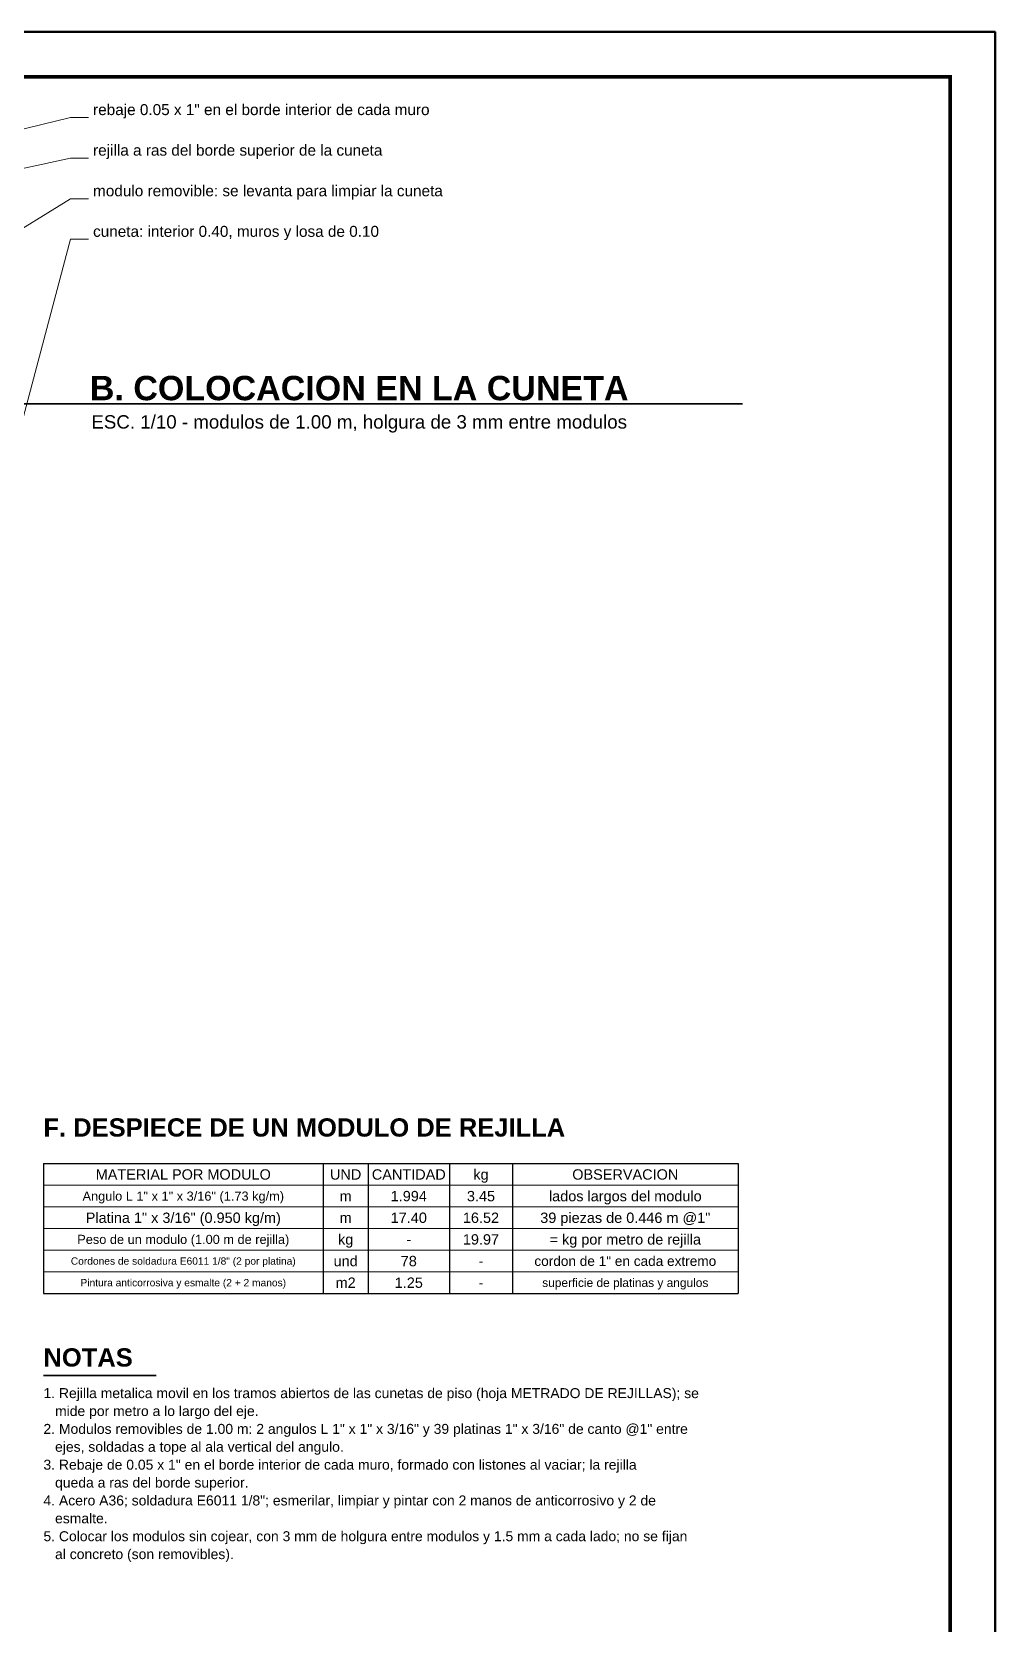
# Model space of a CAD drawing. Header units: metres. Extents: x 0 to 28.4, y 0 to 5.9.
# Drawn here: x 26.274 to 28.41, y 2.409 to 5.94 of the extents above; entities that cross this region are included whole.
import ezdxf
from ezdxf.enums import TextEntityAlignment as Align

# ---------------------------------------------------------------- set-up
doc = ezdxf.new("R2010")
doc.units = ezdxf.units.M
doc.header["$LTSCALE"] = 0.25
for name, color, linetype, lineweight in [('GRILLA', 9, 'CONTINUOUS', 13), ('LLAMADAS', 30, 'CONTINUOUS', 18), ('MARCO', 7, 'CONTINUOUS', 50), ('TITULOS', 160, 'CONTINUOUS', 35)]:
    doc.layers.add(name, color=color, linetype=linetype, lineweight=lineweight)
doc.layers.add('TEXTOS', color=7, linetype='CONTINUOUS')
doc.layers.add('TEXTOS-NOTAS', color=7, linetype='CONTINUOUS')
doc.styles.get("Standard").update_dxf_attribs({"font": 'arial.ttf'})
doc.styles.add('TITULOS', font='arialbd.ttf')

msp = doc.modelspace()

# ---------------------------------------------------------------- linework, layer by layer
at = {"layer": 'GRILLA'}
for p, q in [((26.3, 3.382), (27.84, 3.382)), ((26.3, 3.334), (27.84, 3.334)), ((26.3, 3.286), (27.84, 3.286)), ((26.3, 3.238), (27.84, 3.238)), ((26.3, 3.19), (27.84, 3.19))]:
    msp.add_line(p, q, dxfattribs=at)
at = {"layer": 'LLAMADAS'}
for p, q in [((26.36, 5.75), (24.7547, 5.3571)), ((26.4, 5.75), (26.36, 5.75)), ((26.36, 5.66), (24.5611, 5.2708)), ((26.4, 5.66), (26.36, 5.66)), ((26.36, 5.57), (25.4704, 5.0212)), ((26.4, 5.57), (26.36, 5.57)), ((26.36, 5.48), (25.9454, 3.92)), ((26.4, 5.48), (26.36, 5.48))]:
    msp.add_line(p, q, dxfattribs=at)
at = {"layer": 'MARCO'}
msp.add_lwpolyline([(20, 0), (28.41, 0), (28.41, 5.94), (20, 5.94)], close=True, dxfattribs=at)
at = {"layer": 'MARCO', "const_width": 0.008}
msp.add_lwpolyline([(20.25, 0.1), (28.31, 0.1), (28.31, 5.84), (20.25, 5.84)], close=True, dxfattribs=at)
at = {"layer": 'TEXTOS'}
for p, q in [((26.3, 3.43), (27.84, 3.43)), ((26.3, 3.43), (26.3, 3.142)), ((26.92, 3.43), (26.92, 3.142)), ((27.02, 3.43), (27.02, 3.142)), ((27.2, 3.43), (27.2, 3.142)), ((27.34, 3.43), (27.34, 3.142)), ((27.84, 3.43), (27.84, 3.142)), ((26.3, 3.142), (27.84, 3.142))]:
    msp.add_line(p, q, dxfattribs=at)
at = {"layer": 'TITULOS'}
for p, q in [((26.15, 5.115), (27.85, 5.115)), ((26.3, 2.96), (26.55, 2.96))]:
    msp.add_line(p, q, dxfattribs=at)

# ---------------------------------------------------------------- texts
at = {"layer": 'TEXTOS'}
for s, p in [('rebaje 0.05 x 1" en el borde interior de cada muro', (26.41, 5.7554)), ('rejilla a ras del borde superior de la cuneta', (26.41, 5.6654)), ('modulo removible: se levanta para limpiar la cuneta', (26.41, 5.5754)), ('cuneta: interior 0.40, muros y losa de 0.10', (26.41, 5.4854))]:
    msp.add_text(s, height=0.0243, dxfattribs=at).set_placement(p)
for s, height, p in [('ESC. 1/10 - modulos de 1.00 m, holgura de 3 mm entre modulos', 0.0297, (27, 5.075)), ('MATERIAL POR MODULO', 0.02295, (26.61, 3.406)), ('UND', 0.02295, (26.97, 3.406)), ('CANTIDAD', 0.02295, (27.11, 3.406)), ('kg', 0.02295, (27.27, 3.406)), ('OBSERVACION', 0.02295, (27.59, 3.406)), ('Angulo L 1" x 1" x 3/16" (1.73 kg/m)', 0.02025, (26.61, 3.358)), ('m', 0.0229, (26.97, 3.358)), ('1.994', 0.02295, (27.11, 3.358)), ('3.45', 0.02295, (27.27, 3.358)), ('lados largos del modulo', 0.02295, (27.59, 3.358)), ('Platina 1" x 3/16" (0.950 kg/m)', 0.02295, (26.61, 3.31)), ('17.40', 0.02295, (27.11, 3.31)), ('16.52', 0.02295, (27.27, 3.31)), ('39 piezas de 0.446 m @1"', 0.02295, (27.59, 3.31)), ('m', 0.0229, (26.97, 3.31)), ('Peso de un modulo (1.00 m de rejilla)', 0.02025, (26.61, 3.262)), ('kg', 0.02295, (26.97, 3.262)), ('-', 0.0229, (27.11, 3.262)), ('19.97', 0.02295, (27.27, 3.262)), ('= kg por metro de rejilla', 0.02295, (27.59, 3.262)), ('Cordones de soldadura E6011 1/8" (2 por platina)', 0.0162, (26.61, 3.214)), ('und', 0.02295, (26.97, 3.214)), ('78', 0.02295, (27.11, 3.214)), ('cordon de 1" en cada extremo', 0.0216, (27.59, 3.214)), ('-', 0.0229, (27.27, 3.214)), ('Pintura anticorrosiva y esmalte (2 + 2 manos)', 0.0162, (26.61, 3.166)), ('m2', 0.02295, (26.97, 3.166)), ('1.25', 0.02295, (27.11, 3.166)), ('-', 0.0229, (27.27, 3.166)), ('superficie de platinas y angulos', 0.0189, (27.59, 3.166))]:
    msp.add_text(s, height=height, dxfattribs=at).set_placement(p, align=Align.MIDDLE_CENTER)
at = {"layer": 'TEXTOS-NOTAS'}
for s, p in [('1. Rejilla metalica movil en los tramos abiertos de las cunetas de piso (hoja METRADO DE REJILLAS); se', (26.3, 2.91)), ('   mide por metro a lo largo del eje.', (26.3, 2.8703)), ('2. Modulos removibles de 1.00 m: 2 angulos L 1" x 1" x 3/16" y 39 platinas 1" x 3/16" de canto @1" entre', (26.3, 2.8307)), ('   ejes, soldadas a tope al ala vertical del angulo.', (26.3, 2.791)), ('3. Rebaje de 0.05 x 1" en el borde interior de cada muro, formado con listones al vaciar; la rejilla', (26.3, 2.7513)), ('   queda a ras del borde superior.', (26.3, 2.7117)), ('4. Acero A36; soldadura E6011 1/8"; esmerilar, limpiar y pintar con 2 manos de anticorrosivo y 2 de', (26.3, 2.672)), ('   esmalte.', (26.3, 2.6323)), ('5. Colocar los modulos sin cojear, con 3 mm de holgura entre modulos y 1.5 mm a cada lado; no se fijan', (26.3, 2.5927)), ('   al concreto (son removibles).', (26.3, 2.553))]:
    msp.add_text(s, height=0.0221, dxfattribs=at).set_placement(p)
at = {"layer": 'TITULOS', "style": 'TITULOS'}
msp.add_text('B. COLOCACION EN LA CUNETA', height=0.054, dxfattribs=at).set_placement((27, 5.15), align=Align.MIDDLE_CENTER)
for s, p in [('F. DESPIECE DE UN MODULO DE REJILLA', (26.3, 3.49)), ('NOTAS', (26.3, 2.98))]:
    msp.add_text(s, height=0.0405, dxfattribs=at).set_placement(p)

doc.saveas('drawing.dxf')
